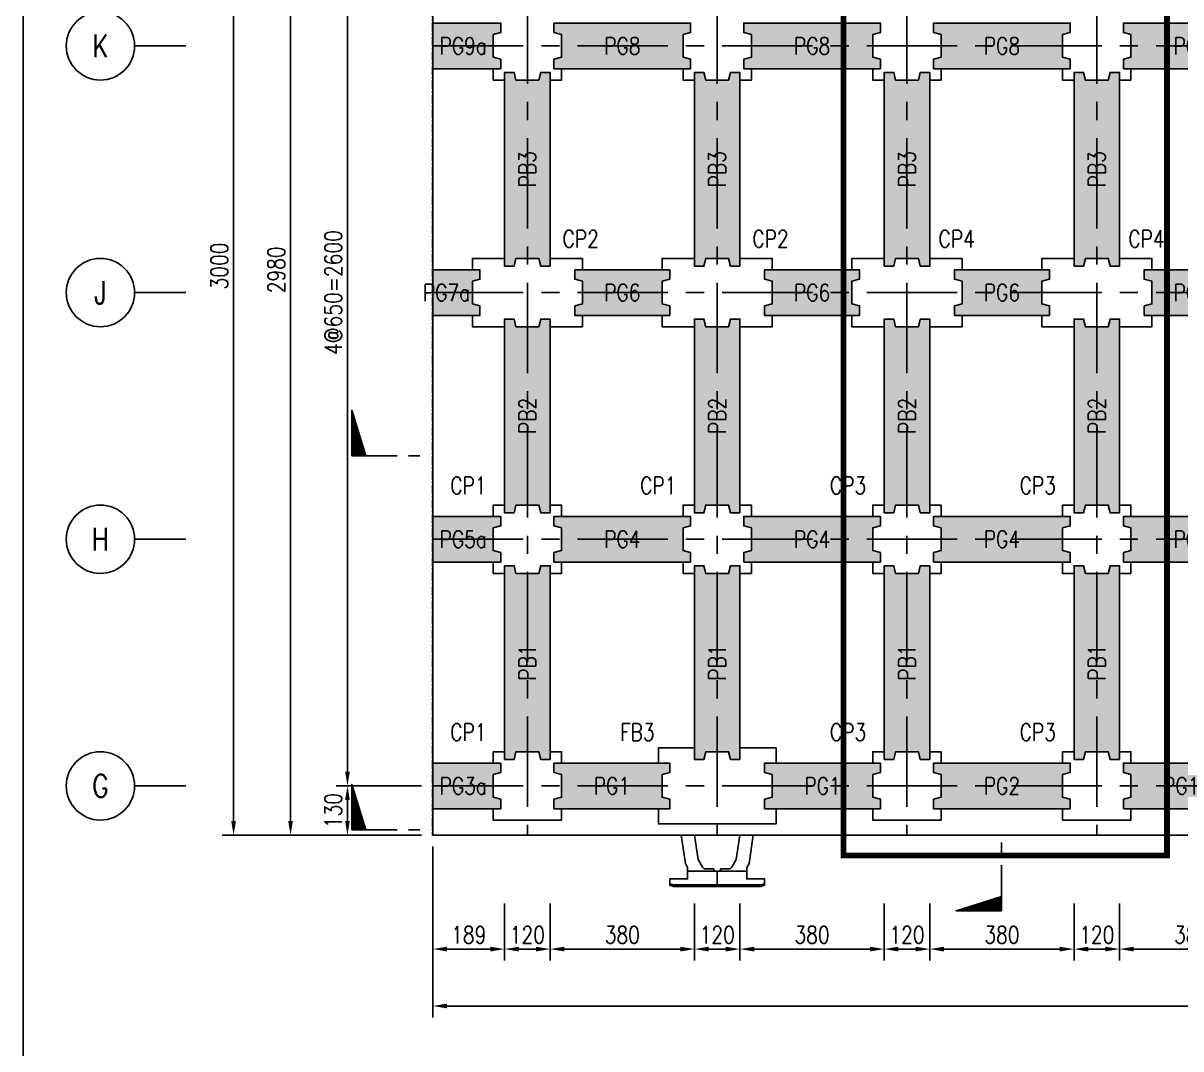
# Model space of a CAD drawing. Extents: x -3697 to 31808, y -9561 to -1274.
# Drawn here: x -3697 to -648, y -6368 to -3665 of the extents above; entities that cross this region are included whole.
import ezdxf
from ezdxf.enums import TextEntityAlignment as Align

# ---------------------------------------------------------------- set-up
doc = ezdxf.new("R2010")
doc.units = 0
doc.header["$LTSCALE"] = 0.05
doc.linetypes.add('CENTER', pattern=[50.8, 31.75, -6.35, 6.35, -6.35])
doc.linetypes.add('DASHED', pattern=[19.05, 12.7, -6.35])
doc.layers.get('0').update_dxf_attribs({"linetype": 'CONTINUOUS'})
doc.layers.get('Defpoints').update_dxf_attribs({"linetype": 'CONTINUOUS'})
for name, color, linetype in [('DIM_03', 1, 'CONTINUOUS'), ('HB_0', 7, 'CONTINUOUS'), ('HB_DIM', 1, 'CONTINUOUS'), ('HB_SYMBOLS', 7, 'CONTINUOUS'), ('場鑄梁', 4, 'CONTINUOUS'), ('場鑄梁_虛線', 4, 'CONTINUOUS'), ('底圖', 7, 'CONTINUOUS'), ('防舷材', 7, 'CONTINUOUS'), ('預鑄梁', 7, 'CONTINUOUS'), ('預鑄梁_HATCH', 253, 'CONTINUOUS'), ('預鑄梁_TXT', 2, 'CONTINUOUS'), ('預鑄梁_外緣', 7, 'CONTINUOUS'), ('預鑄樁帽', 6, 'CONTINUOUS'), ('預鑄樁帽_TXT', 2, 'CONTINUOUS')]:
    doc.layers.add(name, color=color, linetype=linetype)
doc.layers.get('預鑄樁帽').off()
doc.styles.get("Standard").update_dxf_attribs({"font": 'ROMANS.shx', "width": 0.8, "bigfont": 'lchinap.shx'})
doc.styles.add('結構平面-V3$0$STANDARD', font='ROMANS', dxfattribs={"width": 0.8, "bigfont": 'LCHINA.shx'})
doc.dimstyles.new('150cm', dxfattribs={"dimscale": 15, "dimtxt": 3, "dimasz": 2.5, "dimexe": 2, "dimexo": 2, "dimgap": 1, "dimtad": 1, "dimdsep": 46, "dimtxsty": 'Standard', "dimcen": 0, "dimclrt": 2, "dimadec": 0, "dimazin": 0, "dimtfac": 1, "dimtix": 1, "dimtmove": 2, "dimatfit": 3, "dimfxl": 0, "dimtolj": 1, "dimtzin": 0, "dimarcsym": 0})

# ---------------------------------------------------------------- blocks, each defined once
blk = doc.blocks.new('*D21')
at = {"layer": 'Defpoints', "color": 0}
for p in [(-2843.1, -5675.3), (-2618.1, -5675.3), (-2618.1, -5805.3)]:
    blk.add_point(p, dxfattribs=at)
at = {"layer": 'HB_DIM', "color": 0, "lineweight": -2}
for p, q in [((-2648.1, -5675.3), (-2873.1, -5675.3)), ((-2843.1, -5767.8), (-2843.1, -5712.8)), ((-2648.1, -5805.3), (-2873.1, -5805.3))]:
    blk.add_line(p, q, dxfattribs=at)
at = {"layer": 'HB_DIM', "color": 0}
for points in [[(-2849.3, -5712.8), (-2836.8, -5712.8), (-2843.1, -5675.3)], [(-2849.3, -5767.8), (-2836.8, -5767.8), (-2843.1, -5805.3)]]:
    blk.add_solid(points, dxfattribs=at)
at = {"layer": 'HB_DIM', "color": 2, "insert": (-2880.6, -5740.3), "char_height": 45, "attachment_point": 5, "rotation": 90}
blk.add_mtext('\\A1;130', dxfattribs=at)
blk = doc.blocks.new('*D22')
at = {"layer": 'Defpoints', "color": 0}
for p in [(-2843.1, -3075.3), (-2618.1, -3075.3), (-2618.1, -5675.3)]:
    blk.add_point(p, dxfattribs=at)
at = {"layer": 'HB_DIM', "color": 0, "lineweight": -2}
for p, q in [((-2648.1, -3075.3), (-2873.1, -3075.3)), ((-2843.1, -5637.8), (-2843.1, -3112.8)), ((-2648.1, -5675.3), (-2873.1, -5675.3))]:
    blk.add_line(p, q, dxfattribs=at)
at = {"layer": 'HB_DIM', "color": 0}
for points in [[(-2849.3, -3112.8), (-2836.8, -3112.8), (-2843.1, -3075.3)], [(-2849.3, -5637.8), (-2836.8, -5637.8), (-2843.1, -5675.3)]]:
    blk.add_solid(points, dxfattribs=at)
at = {"layer": 'HB_DIM', "color": 2, "insert": (-2880.6, -4375.3), "char_height": 45, "attachment_point": 5, "rotation": 90}
blk.add_mtext('\\A1;4@650=2600', dxfattribs=at)
blk = doc.blocks.new('*D29')
at = {"layer": 'Defpoints', "color": 0}
for p in [(-2993.1, -2825.3), (-2619.1, -2825.3), (-2618.1, -5805.3)]:
    blk.add_point(p, dxfattribs=at)
at = {"layer": 'HB_DIM', "color": 0, "lineweight": -2}
for p, q in [((-2649.1, -2825.3), (-3023.1, -2825.3)), ((-2993.1, -5767.8), (-2993.1, -2862.8)), ((-2648.1, -5805.3), (-3023.1, -5805.3))]:
    blk.add_line(p, q, dxfattribs=at)
at = {"layer": 'HB_DIM', "color": 0}
for points in [[(-2999.3, -2862.8), (-2986.8, -2862.8), (-2993.1, -2825.3)], [(-2999.3, -5767.8), (-2986.8, -5767.8), (-2993.1, -5805.3)]]:
    blk.add_solid(points, dxfattribs=at)
at = {"layer": 'HB_DIM', "color": 2, "insert": (-3030.6, -4315.3), "char_height": 45, "attachment_point": 5, "rotation": 90}
blk.add_mtext('\\A1;2980', dxfattribs=at)
blk = doc.blocks.new('*D31')
at = {"layer": 'Defpoints', "color": 0}
for p in [(-2618.1, -2805.3), (-3143.1, -5805.3), (-2618.1, -5805.3)]:
    blk.add_point(p, dxfattribs=at)
at = {"layer": 'HB_DIM', "color": 0, "lineweight": -2}
for p, q in [((-2648.1, -2805.3), (-3173.1, -2805.3)), ((-3143.1, -2842.8), (-3143.1, -5767.8)), ((-2648.1, -5805.3), (-3173.1, -5805.3))]:
    blk.add_line(p, q, dxfattribs=at)
at = {"layer": 'HB_DIM', "color": 0}
for points in [[(-3149.3, -2842.8), (-3136.8, -2842.8), (-3143.1, -2805.3)], [(-3149.3, -5767.8), (-3136.8, -5767.8), (-3143.1, -5805.3)]]:
    blk.add_solid(points, dxfattribs=at)
at = {"layer": 'HB_DIM', "color": 2, "insert": (-3180.6, -4305.3), "char_height": 45, "attachment_point": 5, "rotation": 90}
blk.add_mtext('\\A1;3000', dxfattribs=at)
blk = doc.blocks.new('*D96')
at = {"layer": 'Defpoints', "color": 0}
for p in [(-2618.1, -5805.3), (-2429.1, -5955.3), (-2429.1, -6105.3)]:
    blk.add_point(p, dxfattribs=at)
at = {"layer": 'HB_DIM', "color": 0, "lineweight": -2}
for p, q in [((-2618.1, -5835.3), (-2618.1, -6135.3)), ((-2429.1, -5985.3), (-2429.1, -6135.3)), ((-2580.6, -6105.3), (-2466.6, -6105.3))]:
    blk.add_line(p, q, dxfattribs=at)
at = {"layer": 'HB_DIM', "color": 0}
for points in [[(-2580.6, -6099.1), (-2580.6, -6111.6), (-2618.1, -6105.3)], [(-2466.6, -6099.1), (-2466.6, -6111.6), (-2429.1, -6105.3)]]:
    blk.add_solid(points, dxfattribs=at)
at = {"layer": 'HB_DIM', "color": 2, "insert": (-2523.6, -6067.8), "char_height": 45, "attachment_point": 5}
blk.add_mtext('\\A1;189', dxfattribs=at)
blk = doc.blocks.new('*D97')
at = {"layer": 'Defpoints', "color": 0}
for p in [(-2429.1, -5955.3), (-2309.1, -5955.3), (-2309.1, -6105.3)]:
    blk.add_point(p, dxfattribs=at)
at = {"layer": 'HB_DIM', "color": 0, "lineweight": -2}
for p, q in [((-2429.1, -5985.3), (-2429.1, -6135.3)), ((-2309.1, -5985.3), (-2309.1, -6135.3)), ((-2391.6, -6105.3), (-2346.6, -6105.3))]:
    blk.add_line(p, q, dxfattribs=at)
at = {"layer": 'HB_DIM', "color": 0}
for points in [[(-2391.6, -6099.1), (-2391.6, -6111.6), (-2429.1, -6105.3)], [(-2346.6, -6099.1), (-2346.6, -6111.6), (-2309.1, -6105.3)]]:
    blk.add_solid(points, dxfattribs=at)
at = {"layer": 'HB_DIM', "color": 2, "insert": (-2369.1, -6067.8), "char_height": 45, "attachment_point": 5}
blk.add_mtext('\\A1;120', dxfattribs=at)
blk = doc.blocks.new('*D98')
at = {"layer": 'Defpoints', "color": 0}
for p in [(-2309.1, -5955.3), (-1929.1, -5955.3), (-1929.1, -6105.3)]:
    blk.add_point(p, dxfattribs=at)
at = {"layer": 'HB_DIM', "color": 0, "lineweight": -2}
for p, q in [((-2309.1, -5985.3), (-2309.1, -6135.3)), ((-1929.1, -5985.3), (-1929.1, -6135.3)), ((-2271.6, -6105.3), (-1966.6, -6105.3))]:
    blk.add_line(p, q, dxfattribs=at)
at = {"layer": 'HB_DIM', "color": 0}
for points in [[(-2271.6, -6099.1), (-2271.6, -6111.6), (-2309.1, -6105.3)], [(-1966.6, -6099.1), (-1966.6, -6111.6), (-1929.1, -6105.3)]]:
    blk.add_solid(points, dxfattribs=at)
at = {"layer": 'HB_DIM', "color": 2, "insert": (-2119.1, -6067.8), "char_height": 45, "attachment_point": 5}
blk.add_mtext('\\A1;380', dxfattribs=at)
blk = doc.blocks.new('*D99')
at = {"layer": 'Defpoints', "color": 0}
for p in [(-1929.1, -5955.3), (-1809.1, -5955.3), (-1809.1, -6105.3)]:
    blk.add_point(p, dxfattribs=at)
at = {"layer": 'HB_DIM', "color": 0, "lineweight": -2}
for p, q in [((-1929.1, -5985.3), (-1929.1, -6135.3)), ((-1809.1, -5985.3), (-1809.1, -6135.3)), ((-1891.6, -6105.3), (-1846.6, -6105.3))]:
    blk.add_line(p, q, dxfattribs=at)
at = {"layer": 'HB_DIM', "color": 0}
for points in [[(-1891.6, -6099.1), (-1891.6, -6111.6), (-1929.1, -6105.3)], [(-1846.6, -6099.1), (-1846.6, -6111.6), (-1809.1, -6105.3)]]:
    blk.add_solid(points, dxfattribs=at)
at = {"layer": 'HB_DIM', "color": 2, "insert": (-1869.1, -6067.8), "char_height": 45, "attachment_point": 5}
blk.add_mtext('\\A1;120', dxfattribs=at)
blk = doc.blocks.new('*D100')
at = {"layer": 'Defpoints', "color": 0}
for p in [(-1809.1, -5955.3), (-1429.1, -5955.3), (-1429.1, -6105.3)]:
    blk.add_point(p, dxfattribs=at)
at = {"layer": 'HB_DIM', "color": 0, "lineweight": -2}
for p, q in [((-1809.1, -5985.3), (-1809.1, -6135.3)), ((-1429.1, -5985.3), (-1429.1, -6135.3)), ((-1771.6, -6105.3), (-1466.6, -6105.3))]:
    blk.add_line(p, q, dxfattribs=at)
at = {"layer": 'HB_DIM', "color": 0}
for points in [[(-1771.6, -6099.1), (-1771.6, -6111.6), (-1809.1, -6105.3)], [(-1466.6, -6099.1), (-1466.6, -6111.6), (-1429.1, -6105.3)]]:
    blk.add_solid(points, dxfattribs=at)
at = {"layer": 'HB_DIM', "color": 2, "insert": (-1619.1, -6067.8), "char_height": 45, "attachment_point": 5}
blk.add_mtext('\\A1;380', dxfattribs=at)
blk = doc.blocks.new('*D101')
at = {"layer": 'Defpoints', "color": 0}
for p in [(-1429.1, -5955.3), (-1309.1, -5955.3), (-1309.1, -6105.3)]:
    blk.add_point(p, dxfattribs=at)
at = {"layer": 'HB_DIM', "color": 0, "lineweight": -2}
for p, q in [((-1429.1, -5985.3), (-1429.1, -6135.3)), ((-1309.1, -5985.3), (-1309.1, -6135.3)), ((-1391.6, -6105.3), (-1346.6, -6105.3))]:
    blk.add_line(p, q, dxfattribs=at)
at = {"layer": 'HB_DIM', "color": 0}
for points in [[(-1391.6, -6099.1), (-1391.6, -6111.6), (-1429.1, -6105.3)], [(-1346.6, -6099.1), (-1346.6, -6111.6), (-1309.1, -6105.3)]]:
    blk.add_solid(points, dxfattribs=at)
at = {"layer": 'HB_DIM', "color": 2, "insert": (-1369.1, -6067.8), "char_height": 45, "attachment_point": 5}
blk.add_mtext('\\A1;120', dxfattribs=at)
blk = doc.blocks.new('*D102')
at = {"layer": 'Defpoints', "color": 0}
for p in [(-1309.1, -5955.3), (-929.1, -5955.3), (-929.1, -6105.3)]:
    blk.add_point(p, dxfattribs=at)
at = {"layer": 'HB_DIM', "color": 0, "lineweight": -2}
for p, q in [((-1309.1, -5985.3), (-1309.1, -6135.3)), ((-929.1, -5985.3), (-929.1, -6135.3)), ((-1271.6, -6105.3), (-966.6, -6105.3))]:
    blk.add_line(p, q, dxfattribs=at)
at = {"layer": 'HB_DIM', "color": 0}
for points in [[(-1271.6, -6099.1), (-1271.6, -6111.6), (-1309.1, -6105.3)], [(-966.6, -6099.1), (-966.6, -6111.6), (-929.1, -6105.3)]]:
    blk.add_solid(points, dxfattribs=at)
at = {"layer": 'HB_DIM', "color": 2, "insert": (-1119.1, -6067.8), "char_height": 45, "attachment_point": 5}
blk.add_mtext('\\A1;380', dxfattribs=at)
blk = doc.blocks.new('*D103')
at = {"layer": 'Defpoints', "color": 0}
for p in [(-929.1, -5955.3), (-809.1, -5955.3), (-809.1, -6105.3)]:
    blk.add_point(p, dxfattribs=at)
at = {"layer": 'HB_DIM', "color": 0, "lineweight": -2}
for p, q in [((-929.1, -5985.3), (-929.1, -6135.3)), ((-809.1, -5985.3), (-809.1, -6135.3)), ((-891.6, -6105.3), (-846.6, -6105.3))]:
    blk.add_line(p, q, dxfattribs=at)
at = {"layer": 'HB_DIM', "color": 0}
for points in [[(-891.6, -6099.1), (-891.6, -6111.6), (-929.1, -6105.3)], [(-846.6, -6099.1), (-846.6, -6111.6), (-809.1, -6105.3)]]:
    blk.add_solid(points, dxfattribs=at)
at = {"layer": 'HB_DIM', "color": 2, "insert": (-869.1, -6067.8), "char_height": 45, "attachment_point": 5}
blk.add_mtext('\\A1;120', dxfattribs=at)
blk = doc.blocks.new('*D104')
at = {"layer": 'Defpoints', "color": 0}
for p in [(-809.1, -5955.3), (-429.1, -5955.3), (-429.1, -6105.3)]:
    blk.add_point(p, dxfattribs=at)
at = {"layer": 'HB_DIM', "color": 0, "lineweight": -2}
for p, q in [((-809.1, -5985.3), (-809.1, -6135.3)), ((-429.1, -5985.3), (-429.1, -6135.3)), ((-771.6, -6105.3), (-466.6, -6105.3))]:
    blk.add_line(p, q, dxfattribs=at)
at = {"layer": 'HB_DIM', "color": 0}
for points in [[(-771.6, -6099.1), (-771.6, -6111.6), (-809.1, -6105.3)], [(-466.6, -6099.1), (-466.6, -6111.6), (-429.1, -6105.3)]]:
    blk.add_solid(points, dxfattribs=at)
at = {"layer": 'HB_DIM', "color": 2, "insert": (-619.1, -6067.8), "char_height": 45, "attachment_point": 5}
blk.add_mtext('\\A1;380', dxfattribs=at)
blk = doc.blocks.new('*D115')
at = {"layer": 'Defpoints', "color": 0}
for p in [(-2618.1, -5805.3), (1879.9, -5805.3), (1879.9, -6255.3)]:
    blk.add_point(p, dxfattribs=at)
at = {"layer": 'HB_DIM', "color": 0, "lineweight": -2}
for p, q in [((-2618.1, -5835.3), (-2618.1, -6285.3)), ((1879.9, -5835.3), (1879.9, -6285.3)), ((-2580.6, -6255.3), (1842.4, -6255.3))]:
    blk.add_line(p, q, dxfattribs=at)
at = {"layer": 'HB_DIM', "color": 0}
for points in [[(-2580.6, -6249.1), (-2580.6, -6261.6), (-2618.1, -6255.3)], [(1842.4, -6249.1), (1842.4, -6261.6), (1879.9, -6255.3)]]:
    blk.add_solid(points, dxfattribs=at)
at = {"layer": 'HB_DIM', "color": 2, "insert": (-369.1, -6217.8), "char_height": 45, "attachment_point": 5}
blk.add_mtext('\\A1;4498', dxfattribs=at)
blk = doc.blocks.new('HP1250-flat-1')
at = {"color": 7, "linetype": 'Continuous'}
for points in [[(-0.947, 1.35), (-0.838, 0.601), (-0.78, 0.5), (-0.78, 0.4)], [(0.947, 1.35), (0.838, 0.601), (0.78, 0.5), (0.78, 0.4)]]:
    blk.add_lwpolyline(points, dxfattribs=at)
for points in [[(-0.09, 0.4), (-0.09, 0.457, 0.414214), (-0.095, 0.462), (-0.298, 0.462, -0.272631), (-0.385, 0.512), (-0.5, 0.715), (-0.594, 1.35)], [(0.09, 0.4), (0.09, 0.457, -0.414214), (0.095, 0.462), (0.298, 0.462, 0.272631), (0.385, 0.512), (0.5, 0.715), (0.594, 1.35)]]:
    blk.add_lwpolyline(points, format="xyb", dxfattribs=at)
for points in [[(0, 0.4), (0, 0.04), (-1.144, 0.04), (-1.25, 0.072), (-1.25, 0.2), (-0.78, 0.2), (-0.78, 0.4)], [(0, 0.4), (0, 0.04), (1.144, 0.04), (1.25, 0.072), (1.25, 0.2), (0.78, 0.2), (0.78, 0.4)], [(-1.15, 0), (-0.75, 0), (-0.75, 0.04), (-1.144, 0.04), (-1.25, 0.072), (-1.25, 0.03)], [(-0.75, 0.04), (-0.75, 0), (-0.25, 0), (-0.25, 0.04)], [(0, 0.04), (0, 0), (-0.25, 0), (-0.25, 0.04)], [(0, 0.04), (0, 0), (0.25, 0), (0.25, 0.04)], [(0.75, 0.04), (0.75, 0), (0.25, 0), (0.25, 0.04)], [(1.15, 0), (0.75, 0), (0.75, 0.04), (1.144, 0.04), (1.25, 0.072), (1.25, 0.03)]]:
    blk.add_lwpolyline(points, close=True, dxfattribs=at)
blk = doc.blocks.new('gr_t')
at = {"layer": 'HB_SYMBOLS', "color": 4, "linetype": 'Continuous'}
blk.add_line((0, -6), (0, -15), dxfattribs=at)
blk.add_circle((0, 0), 6, dxfattribs=at)
at = {"layer": 'HB_SYMBOLS', "color": 4, "linetype": 'Continuous', "width": 0.8}
blk.add_attdef('A', text='', height=4.5, dxfattribs=at).set_placement((0, 0), align=Align.MIDDLE)
blk = doc.blocks.new('PG1')
at = {"layer": '預鑄梁_HATCH'}
blk.add_hatch(color=256, dxfattribs=at).paths.add_polyline_path([(0, 25), (0, 0), (305, 0), (305, 25), (285, 30), (285, 90), (305, 95), (305, 120), (0, 120), (0, 95), (20, 90), (20, 30)])
at = {"layer": '預鑄梁', "linetype": 'DASHED', "ltscale": 50}
blk.add_lwpolyline([(0, 0), (0, 25), (20, 30), (20, 90), (0, 95), (0, 120), (305, 120), (305, 95), (285, 90), (285, 30), (305, 25), (305, 0), (0, 0)], dxfattribs=at)
at = {"layer": '預鑄梁_外緣'}
blk.add_lwpolyline([(0, 0), (0, 25), (20, 30), (20, 90), (0, 95), (0, 120), (305, 120), (305, 95), (285, 90), (285, 30), (305, 25), (305, 0), (0, 0)], dxfattribs=at)
at = {"layer": '預鑄梁_TXT', "linetype": 'Continuous', "style": '結構平面-V3$0$STANDARD', "width": 0.8}
blk.add_text('PG1', height=45, rotation=0, dxfattribs=at).set_placement((152.5, 60), align=Align.MIDDLE)
blk = doc.blocks.new('PG2')
at = {"layer": '預鑄梁_HATCH'}
blk.add_hatch(color=256, dxfattribs=at).paths.add_polyline_path([(0, 25), (0, 0), (360, 0), (360, 25), (340, 30), (340, 90), (360, 95), (360, 120), (0, 120), (0, 95), (20, 90), (20, 30)])
at = {"layer": '預鑄梁', "linetype": 'DASHED', "ltscale": 50}
blk.add_lwpolyline([(0, 0), (0, 25), (20, 30), (20, 90), (0, 95), (0, 120), (360, 120), (360, 95), (340, 90), (340, 30), (360, 25), (360, 0), (0, 0)], dxfattribs=at)
at = {"layer": '預鑄梁_外緣'}
blk.add_lwpolyline([(0, 0), (0, 25), (20, 30), (20, 90), (0, 95), (0, 120), (360, 120), (360, 95), (340, 90), (340, 30), (360, 25), (360, 0), (0, 0)], dxfattribs=at)
at = {"layer": '預鑄梁_TXT', "linetype": 'Continuous', "style": '結構平面-V3$0$STANDARD', "width": 0.8}
blk.add_text('PG2', height=45, rotation=0, dxfattribs=at).set_placement((180, 60), align=Align.MIDDLE)
blk = doc.blocks.new('PG3a')
at = {"layer": '預鑄梁_HATCH'}
blk.add_hatch(color=256, dxfattribs=at).paths.add_polyline_path([(0, 120), (0, 0), (179, 0), (179, 25), (159, 30), (159, 90), (179, 95), (179, 120)])
at = {"layer": '預鑄梁', "linetype": 'DASHED', "ltscale": 50}
blk.add_lwpolyline([(0, 0), (0, 120), (179, 120), (179, 95), (159, 90), (159, 30), (179, 25), (179, 0)], close=True, dxfattribs=at)
at = {"layer": '預鑄梁_外緣'}
blk.add_lwpolyline([(0, 0), (0, 120), (179, 120), (179, 95), (159, 90), (159, 30), (179, 25), (179, 0)], close=True, dxfattribs=at)
at = {"layer": '預鑄梁_TXT', "linetype": 'Continuous', "style": '結構平面-V3$0$STANDARD', "width": 0.8}
blk.add_text('PG3a', height=45, rotation=0, dxfattribs=at).set_placement((80.1, 60), align=Align.MIDDLE)
blk = doc.blocks.new('PG4')
at = {"layer": '預鑄梁_HATCH'}
blk.add_hatch(color=256, dxfattribs=at).paths.add_polyline_path([(0, 25), (0, 0), (360, 0), (360, 25), (340, 30), (340, 90), (360, 95), (360, 120), (0, 120), (0, 95), (20, 90), (20, 30)])
at = {"layer": '預鑄梁', "linetype": 'DASHED', "ltscale": 50}
blk.add_lwpolyline([(0, 0), (0, 25), (20, 30), (20, 90), (0, 95), (0, 120), (360, 120), (360, 95), (340, 90), (340, 30), (360, 25), (360, 0), (0, 0)], dxfattribs=at)
at = {"layer": '預鑄梁_外緣'}
blk.add_lwpolyline([(0, 0), (0, 25), (20, 30), (20, 90), (0, 95), (0, 120), (360, 120), (360, 95), (340, 90), (340, 30), (360, 25), (360, 0), (0, 0)], dxfattribs=at)
at = {"layer": '預鑄梁_TXT', "linetype": 'Continuous', "style": '結構平面-V3$0$STANDARD', "width": 0.8}
blk.add_text('PG4', height=45, rotation=0, dxfattribs=at).set_placement((180, 60), align=Align.MIDDLE)
blk = doc.blocks.new('PG5a')
at = {"layer": '預鑄梁_HATCH'}
blk.add_hatch(color=256, dxfattribs=at).paths.add_polyline_path([(0, 120), (0, 0), (179, 0), (179, 25), (159, 30), (159, 90), (179, 95), (179, 120)])
at = {"layer": '預鑄梁', "linetype": 'DASHED', "ltscale": 50}
blk.add_lwpolyline([(0, 0), (0, 120), (179, 120), (179, 95), (159, 90), (159, 30), (179, 25), (179, 0)], close=True, dxfattribs=at)
at = {"layer": '預鑄梁_外緣'}
blk.add_lwpolyline([(0, 0), (0, 120), (179, 120), (179, 95), (159, 90), (159, 30), (179, 25), (179, 0)], close=True, dxfattribs=at)
at = {"layer": '預鑄梁_TXT', "linetype": 'Continuous', "style": '結構平面-V3$0$STANDARD', "width": 0.8}
blk.add_text('PG5a', height=45, rotation=0, dxfattribs=at).set_placement((80.1, 60), align=Align.MIDDLE)
blk = doc.blocks.new('PG6')
at = {"layer": '預鑄梁_HATCH'}
blk.add_hatch(color=256, dxfattribs=at).paths.add_polyline_path([(250, 0), (250, 25), (230, 30), (230, 90), (250, 95), (250, 120), (0, 120), (0, 95), (20, 90), (20, 30), (0, 25), (0, 0)])
at = {"layer": '預鑄梁', "linetype": 'DASHED', "ltscale": 50}
blk.add_lwpolyline([(0, 0), (0, 25), (20, 30), (20, 90), (0, 95), (0, 120), (250, 120), (250, 95), (230, 90), (230, 30), (250, 25), (250, 0), (0, 0)], dxfattribs=at)
at = {"layer": '預鑄梁_外緣'}
blk.add_lwpolyline([(0, 0), (0, 25), (20, 30), (20, 90), (0, 95), (0, 120), (250, 120), (250, 95), (230, 90), (230, 30), (250, 25), (250, 0), (0, 0)], dxfattribs=at)
at = {"layer": '預鑄梁_TXT', "linetype": 'Continuous', "style": '結構平面-V3$0$STANDARD', "width": 0.8}
blk.add_text('PG6', height=45, rotation=0, dxfattribs=at).set_placement((125, 60), align=Align.MIDDLE)
blk = doc.blocks.new('PG7a')
at = {"layer": '預鑄梁_HATCH'}
blk.add_hatch(color=256, dxfattribs=at).paths.add_polyline_path([(0, 120), (0, 0), (124, 0), (124, 25), (104, 30), (104, 90), (124, 95), (124, 120)])
at = {"layer": '預鑄梁', "linetype": 'DASHED', "ltscale": 50}
blk.add_lwpolyline([(0, 0), (0, 120), (124, 120), (124, 95), (104, 90), (104, 30), (124, 25), (124, 0)], close=True, dxfattribs=at)
at = {"layer": '預鑄梁_外緣'}
blk.add_lwpolyline([(0, 0), (0, 120), (124, 120), (124, 95), (104, 90), (104, 30), (124, 25), (124, 0)], close=True, dxfattribs=at)
at = {"layer": '預鑄梁_TXT', "linetype": 'Continuous', "style": '結構平面-V3$0$STANDARD', "width": 0.8}
blk.add_text('PG7a', height=45, rotation=0, dxfattribs=at).set_placement((36.1, 60), align=Align.MIDDLE)
blk = doc.blocks.new('PG8')
at = {"layer": '預鑄梁_HATCH'}
blk.add_hatch(color=256, dxfattribs=at).paths.add_polyline_path([(0, 25), (0, 0), (360, 0), (360, 25), (340, 30), (340, 90), (360, 95), (360, 120), (0, 120), (0, 95), (20, 90), (20, 30)])
at = {"layer": '預鑄梁', "linetype": 'DASHED', "ltscale": 50}
blk.add_lwpolyline([(0, 0), (0, 25), (20, 30), (20, 90), (0, 95), (0, 120), (360, 120), (360, 95), (340, 90), (340, 30), (360, 25), (360, 0), (0, 0)], dxfattribs=at)
at = {"layer": '預鑄梁_外緣'}
blk.add_lwpolyline([(0, 0), (0, 25), (20, 30), (20, 90), (0, 95), (0, 120), (360, 120), (360, 95), (340, 90), (340, 30), (360, 25), (360, 0), (0, 0)], dxfattribs=at)
at = {"layer": '預鑄梁_TXT', "linetype": 'Continuous', "style": '結構平面-V3$0$STANDARD', "width": 0.8}
blk.add_text('PG8', height=45, rotation=0, dxfattribs=at).set_placement((180, 60), align=Align.MIDDLE)
blk = doc.blocks.new('PG9a')
at = {"layer": '預鑄梁_HATCH'}
blk.add_hatch(color=256, dxfattribs=at).paths.add_polyline_path([(0, 120), (0, 0), (179, 0), (179, 25), (159, 30), (159, 90), (179, 95), (179, 120)])
at = {"layer": '預鑄梁', "linetype": 'DASHED', "ltscale": 50}
blk.add_lwpolyline([(0, 0), (0, 120), (179, 120), (179, 95), (159, 90), (159, 30), (179, 25), (179, 0)], close=True, dxfattribs=at)
at = {"layer": '預鑄梁_外緣'}
blk.add_lwpolyline([(0, 0), (0, 120), (179, 120), (179, 95), (159, 90), (159, 30), (179, 25), (179, 0)], close=True, dxfattribs=at)
at = {"layer": '預鑄梁_TXT', "linetype": 'Continuous', "style": '結構平面-V3$0$STANDARD', "width": 0.8}
blk.add_text('PG9a', height=45, rotation=0, dxfattribs=at).set_placement((80.1, 60), align=Align.MIDDLE)
blk = doc.blocks.new('PB1')
at = {"layer": '預鑄梁_HATCH'}
blk.add_hatch(color=256, dxfattribs=at).paths.add_polyline_path([(-25, 0), (0, 0), (0, 510), (-25, 510), (-30, 490), (-90, 490), (-95, 510), (-120, 510), (-120, 0), (-95, 0), (-90, 20), (-30, 20)])
at = {"layer": '預鑄梁', "linetype": 'DASHED', "ltscale": 50}
blk.add_lwpolyline([(0, 0), (-25, 0), (-30, 20), (-90, 20), (-95, 0), (-120, 0), (-120, 510), (-95, 510), (-90, 490), (-30, 490), (-25, 510), (0, 510), (0, 0)], dxfattribs=at)
at = {"layer": '預鑄梁_外緣'}
blk.add_lwpolyline([(0, 0), (-25, 0), (-30, 20), (-90, 20), (-95, 0), (-120, 0), (-120, 510), (-95, 510), (-90, 490), (-30, 490), (-25, 510), (0, 510), (0, 0)], dxfattribs=at)
at = {"layer": '預鑄梁_TXT', "linetype": 'Continuous', "style": '結構平面-V3$0$STANDARD', "width": 0.8}
blk.add_text('PB1', height=45, rotation=90, dxfattribs=at).set_placement((-60, 255), align=Align.MIDDLE)
blk = doc.blocks.new('PB2')
at = {"layer": '預鑄梁_HATCH'}
blk.add_hatch(color=256, dxfattribs=at).paths.add_polyline_path([(-25, 0), (0, 0), (0, 510), (-25, 510), (-30, 490), (-90, 490), (-95, 510), (-120, 510), (-120, 0), (-95, 0), (-90, 20), (-30, 20)])
at = {"layer": '預鑄梁', "linetype": 'DASHED', "ltscale": 50}
blk.add_lwpolyline([(0, 0), (-25, 0), (-30, 20), (-90, 20), (-95, 0), (-120, 0), (-120, 510), (-95, 510), (-90, 490), (-30, 490), (-25, 510), (0, 510), (0, 0)], dxfattribs=at)
at = {"layer": '預鑄梁_外緣'}
blk.add_lwpolyline([(0, 0), (-25, 0), (-30, 20), (-90, 20), (-95, 0), (-120, 0), (-120, 510), (-95, 510), (-90, 490), (-30, 490), (-25, 510), (0, 510), (0, 0)], dxfattribs=at)
at = {"layer": '預鑄梁_TXT', "linetype": 'Continuous', "style": '結構平面-V3$0$STANDARD', "width": 0.8}
blk.add_text('PB2', height=45, rotation=90, dxfattribs=at).set_placement((-60, 255), align=Align.MIDDLE)
blk = doc.blocks.new('PB3')
at = {"layer": '預鑄梁_HATCH'}
blk.add_hatch(color=256, dxfattribs=at).paths.add_polyline_path([(-25, 0), (0, 0), (0, 510), (-25, 510), (-30, 490), (-90, 490), (-95, 510), (-120, 510), (-120, 0), (-95, 0), (-90, 20), (-30, 20)])
at = {"layer": '預鑄梁', "linetype": 'DASHED', "ltscale": 50}
blk.add_lwpolyline([(0, 0), (-25, 0), (-30, 20), (-90, 20), (-95, 0), (-120, 0), (-120, 510), (-95, 510), (-90, 490), (-30, 490), (-25, 510), (0, 510), (0, 0)], dxfattribs=at)
at = {"layer": '預鑄梁_外緣'}
blk.add_lwpolyline([(0, 0), (-25, 0), (-30, 20), (-90, 20), (-95, 0), (-120, 0), (-120, 510), (-95, 510), (-90, 490), (-30, 490), (-25, 510), (0, 510), (0, 0)], dxfattribs=at)
at = {"layer": '預鑄梁_TXT', "linetype": 'Continuous', "style": '結構平面-V3$0$STANDARD', "width": 0.8}
blk.add_text('PB3', height=45, rotation=90, dxfattribs=at).set_placement((-60, 255), align=Align.MIDDLE)
blk = doc.blocks.new('CP1')
at = {"layer": '預鑄樁帽_TXT', "linetype": 'Continuous', "width": 0.8}
blk.add_text('CP1', height=45, dxfattribs=at).set_placement((-255.3, 241.6), align=Align.MIDDLE)
blk = doc.blocks.new('CP3')
at = {"layer": '預鑄樁帽_TXT', "linetype": 'Continuous', "width": 0.8}
blk.add_text('CP3', height=45, dxfattribs=at).set_placement((-255.3, 241.6), align=Align.MIDDLE)
blk = doc.blocks.new('FB3')
at = {"layer": '預鑄樁帽_TXT', "linetype": 'Continuous', "width": 0.8}
blk.add_text('FB3', height=45, dxfattribs=at).set_placement((-365.3, 241.6), align=Align.MIDDLE)
blk = doc.blocks.new('CP2')
at = {"layer": '預鑄樁帽_TXT', "linetype": 'Continuous', "width": 0.8}
blk.add_text('CP2', height=45, dxfattribs=at).set_placement((-14.5, 241.6), align=Align.MIDDLE)
blk = doc.blocks.new('CP4')
at = {"layer": '預鑄樁帽_TXT', "linetype": 'Continuous', "width": 0.8}
blk.add_text('CP4', height=45, dxfattribs=at).set_placement((-24.1, 241.6), align=Align.MIDDLE)
blk = doc.blocks.new('*X332')
at = {"color": 0, "linetype": 'Continuous'}
for p, q in [((81.65, 269.21), (82.89, 270.45)), ((81.83, 269.21), (83.14, 270.53)), ((82, 269.21), (83.4, 270.61)), ((82.18, 269.21), (83.66, 270.69)), ((82.36, 269.21), (83.91, 270.77)), ((82.53, 269.21), (84.17, 270.85)), ((82.71, 269.21), (84.43, 270.93)), ((82.89, 269.21), (84.69, 271.01)), ((83.06, 269.21), (84.94, 271.09)), ((83.24, 269.21), (85.2, 271.17)), ((83.42, 269.21), (85.46, 271.25)), ((83.59, 269.21), (85.71, 271.33)), ((83.77, 269.21), (85.97, 271.41)), ((83.95, 269.21), (86.23, 271.49)), ((84.12, 269.21), (86.49, 271.57)), ((84.3, 269.21), (86.74, 271.65)), ((84.48, 269.21), (86.93, 271.66)), ((84.65, 269.21), (86.93, 271.48)), ((84.83, 269.21), (86.93, 271.31)), ((85.01, 269.21), (86.93, 271.13)), ((85.19, 269.21), (86.93, 270.95)), ((85.36, 269.21), (86.93, 270.78)), ((85.54, 269.21), (86.93, 270.6)), ((85.72, 269.21), (86.93, 270.42)), ((79, 269.21), (79.03, 269.24)), ((79.17, 269.21), (79.29, 269.32)), ((79.35, 269.21), (79.54, 269.4)), ((79.53, 269.21), (79.8, 269.48)), ((79.71, 269.21), (80.06, 269.56)), ((79.88, 269.21), (80.31, 269.64)), ((80.06, 269.21), (80.57, 269.72)), ((80.24, 269.21), (80.83, 269.8)), ((80.41, 269.21), (81.09, 269.88)), ((80.59, 269.21), (81.34, 269.96)), ((80.77, 269.21), (81.6, 270.04)), ((80.94, 269.21), (81.86, 270.12)), ((81.12, 269.21), (82.11, 270.2)), ((81.3, 269.21), (82.37, 270.29)), ((81.47, 269.21), (82.63, 270.37)), ((85.89, 269.21), (86.93, 270.25)), ((86.07, 269.21), (86.93, 270.07)), ((86.25, 269.21), (86.93, 269.89)), ((86.42, 269.21), (86.93, 269.72)), ((86.6, 269.21), (86.93, 269.54)), ((86.78, 269.21), (86.93, 269.36))]:
    blk.add_line(p, q, dxfattribs=at)
blk = doc.blocks.new('SEND-n')
at = {"color": 3}
for p, q in [((8, 0), (0, 0)), ((10, 0), (12, 0))]:
    blk.add_line(p, q, dxfattribs=at)
at = {"color": 2, "linetype": 'Continuous'}
blk.add_lwpolyline([(0, 0), (0, 8), (2.5, 0)], close=True, dxfattribs=at)
at = {"color": 2, "linetype": 'Continuous', "rotation": 270}
blk.add_blockref('*X332', (-269.21, 86.93), dxfattribs=at)
blk = doc.blocks.new('碼頭結構總配置圖')
at = {"layer": 'Defpoints', "color": 217}
blk.add_lwpolyline([(8137.6, -8226.3), (5145.1, -8226.3), (5145.1, -9561.3), (-3697.4, -9561.3), (-3697.4, -1273.8), (8137.6, -1273.8)], close=True, dxfattribs=at)
at = {"layer": '場鑄梁'}
for points in [[(-2429.1, -3815.3), (-2459.1, -3815.3), (-2459.1, -3785.3)], [(-2279.1, -3785.3), (-2279.1, -3815.3), (-2309.1, -3815.3)], [(-1929.1, -3815.3), (-1959.1, -3815.3), (-1959.1, -3785.3)], [(-1779.1, -3785.3), (-1779.1, -3815.3), (-1809.1, -3815.3)], [(-1429.1, -3815.3), (-1459.1, -3815.3), (-1459.1, -3785.3)], [(-1279.1, -3785.3), (-1279.1, -3815.3), (-1309.1, -3815.3)], [(-929.1, -3815.3), (-959.1, -3815.3), (-959.1, -3785.3)], [(-779.1, -3785.3), (-779.1, -3815.3), (-809.1, -3815.3)], [(-2429.1, -4285.3), (-2514.1, -4285.3), (-2514.1, -4315.3)], [(-2224.1, -4315.3), (-2224.1, -4285.3), (-2309.1, -4285.3)], [(-1929.1, -4285.3), (-2014.1, -4285.3), (-2014.1, -4315.3)], [(-1724.1, -4315.3), (-1724.1, -4285.3), (-1809.1, -4285.3)], [(-1429.1, -4285.3), (-1514.1, -4285.3), (-1514.1, -4315.3)], [(-1224.1, -4315.3), (-1224.1, -4285.3), (-1309.1, -4285.3)], [(-929.1, -4285.3), (-1014.1, -4285.3), (-1014.1, -4315.3)], [(-724.1, -4315.3), (-724.1, -4285.3), (-809.1, -4285.3)], [(-2429.1, -4465.3), (-2514.1, -4465.3), (-2514.1, -4435.3)], [(-2224.1, -4435.3), (-2224.1, -4465.3), (-2309.1, -4465.3)], [(-1929.1, -4465.3), (-2014.1, -4465.3), (-2014.1, -4435.3)], [(-1724.1, -4435.3), (-1724.1, -4465.3), (-1809.1, -4465.3)], [(-1429.1, -4465.3), (-1514.1, -4465.3), (-1514.1, -4435.3)], [(-1224.1, -4435.3), (-1224.1, -4465.3), (-1309.1, -4465.3)], [(-929.1, -4465.3), (-1014.1, -4465.3), (-1014.1, -4435.3)], [(-724.1, -4435.3), (-724.1, -4465.3), (-809.1, -4465.3)], [(-2429.1, -4935.3), (-2459.1, -4935.3), (-2459.1, -4965.3)], [(-2279.1, -4965.3), (-2279.1, -4935.3), (-2309.1, -4935.3)], [(-1929.1, -4935.3), (-1959.1, -4935.3), (-1959.1, -4965.3)], [(-1779.1, -4965.3), (-1779.1, -4935.3), (-1809.1, -4935.3)], [(-1429.1, -4935.3), (-1459.1, -4935.3), (-1459.1, -4965.3)], [(-1279.1, -4965.3), (-1279.1, -4935.3), (-1309.1, -4935.3)], [(-929.1, -4935.3), (-959.1, -4935.3), (-959.1, -4965.3)], [(-779.1, -4965.3), (-779.1, -4935.3), (-809.1, -4935.3)], [(-2429.1, -5115.3), (-2459.1, -5115.3), (-2459.1, -5085.3)], [(-2279.1, -5085.3), (-2279.1, -5115.3), (-2309.1, -5115.3)], [(-1929.1, -5115.3), (-1959.1, -5115.3), (-1959.1, -5085.3)], [(-1779.1, -5085.3), (-1779.1, -5115.3), (-1809.1, -5115.3)], [(-1429.1, -5115.3), (-1459.1, -5115.3), (-1459.1, -5085.3)], [(-1279.1, -5085.3), (-1279.1, -5115.3), (-1309.1, -5115.3)], [(-929.1, -5115.3), (-959.1, -5115.3), (-959.1, -5085.3)], [(-779.1, -5085.3), (-779.1, -5115.3), (-809.1, -5115.3)], [(-2024.1, -5615.3), (-2024.1, -5575.3), (-1929.1, -5575.3)], [(-1714.1, -5615.3), (-1714.1, -5575.3), (-1809.1, -5575.3)], [(-2429.1, -5585.3), (-2459.1, -5585.3), (-2459.1, -5615.3)], [(-2279.1, -5615.3), (-2279.1, -5585.3), (-2309.1, -5585.3)], [(-1429.1, -5585.3), (-1459.1, -5585.3), (-1459.1, -5615.3)], [(-1279.1, -5615.3), (-1279.1, -5585.3), (-1309.1, -5585.3)], [(-929.1, -5585.3), (-959.1, -5585.3), (-959.1, -5615.3)], [(-779.1, -5615.3), (-779.1, -5585.3), (-809.1, -5585.3)], [(-2459.1, -5735.3), (-2459.1, -5765.3), (-2279.1, -5765.3), (-2279.1, -5735.3)], [(-2024.1, -5735.3), (-2024.1, -5775.3), (-1714.1, -5775.3), (-1714.1, -5735.3)], [(-1459.1, -5735.3), (-1459.1, -5765.3), (-1279.1, -5765.3), (-1279.1, -5735.3)], [(-959.1, -5735.3), (-959.1, -5765.3), (-779.1, -5765.3), (-779.1, -5735.3)]]:
    blk.add_lwpolyline(points, dxfattribs=at)
at = {"layer": '場鑄梁_虛線', "linetype": 'DASHED', "ltscale": 50}
for points in [[(-2429.1, -3815.3), (-2459.1, -3815.3), (-2459.1, -3785.3)], [(-2279.1, -3785.3), (-2279.1, -3815.3), (-2309.1, -3815.3)], [(-1929.1, -3815.3), (-1959.1, -3815.3), (-1959.1, -3785.3)], [(-1779.1, -3785.3), (-1779.1, -3815.3), (-1809.1, -3815.3)], [(-1429.1, -3815.3), (-1459.1, -3815.3), (-1459.1, -3785.3)], [(-1279.1, -3785.3), (-1279.1, -3815.3), (-1309.1, -3815.3)], [(-929.1, -3815.3), (-959.1, -3815.3), (-959.1, -3785.3)], [(-779.1, -3785.3), (-779.1, -3815.3), (-809.1, -3815.3)], [(-2429.1, -4285.3), (-2514.1, -4285.3), (-2514.1, -4315.3)], [(-2224.1, -4315.3), (-2224.1, -4285.3), (-2309.1, -4285.3)], [(-1929.1, -4285.3), (-2014.1, -4285.3), (-2014.1, -4315.3)], [(-1724.1, -4315.3), (-1724.1, -4285.3), (-1809.1, -4285.3)], [(-1429.1, -4285.3), (-1514.1, -4285.3), (-1514.1, -4315.3)], [(-1224.1, -4315.3), (-1224.1, -4285.3), (-1309.1, -4285.3)], [(-929.1, -4285.3), (-1014.1, -4285.3), (-1014.1, -4315.3)], [(-724.1, -4315.3), (-724.1, -4285.3), (-809.1, -4285.3)], [(-2429.1, -4465.3), (-2514.1, -4465.3), (-2514.1, -4435.3)], [(-2224.1, -4435.3), (-2224.1, -4465.3), (-2309.1, -4465.3)], [(-1929.1, -4465.3), (-2014.1, -4465.3), (-2014.1, -4435.3)], [(-1724.1, -4435.3), (-1724.1, -4465.3), (-1809.1, -4465.3)], [(-1429.1, -4465.3), (-1514.1, -4465.3), (-1514.1, -4435.3)], [(-1224.1, -4435.3), (-1224.1, -4465.3), (-1309.1, -4465.3)], [(-929.1, -4465.3), (-1014.1, -4465.3), (-1014.1, -4435.3)], [(-724.1, -4435.3), (-724.1, -4465.3), (-809.1, -4465.3)], [(-2429.1, -4935.3), (-2459.1, -4935.3), (-2459.1, -4965.3)], [(-2279.1, -4965.3), (-2279.1, -4935.3), (-2309.1, -4935.3)], [(-1929.1, -4935.3), (-1959.1, -4935.3), (-1959.1, -4965.3)], [(-1779.1, -4965.3), (-1779.1, -4935.3), (-1809.1, -4935.3)], [(-1429.1, -4935.3), (-1459.1, -4935.3), (-1459.1, -4965.3)], [(-1279.1, -4965.3), (-1279.1, -4935.3), (-1309.1, -4935.3)], [(-929.1, -4935.3), (-959.1, -4935.3), (-959.1, -4965.3)], [(-779.1, -4965.3), (-779.1, -4935.3), (-809.1, -4935.3)], [(-2429.1, -5115.3), (-2459.1, -5115.3), (-2459.1, -5085.3)], [(-2279.1, -5085.3), (-2279.1, -5115.3), (-2309.1, -5115.3)], [(-1929.1, -5115.3), (-1959.1, -5115.3), (-1959.1, -5085.3)], [(-1779.1, -5085.3), (-1779.1, -5115.3), (-1809.1, -5115.3)], [(-1429.1, -5115.3), (-1459.1, -5115.3), (-1459.1, -5085.3)], [(-1279.1, -5085.3), (-1279.1, -5115.3), (-1309.1, -5115.3)], [(-929.1, -5115.3), (-959.1, -5115.3), (-959.1, -5085.3)], [(-779.1, -5085.3), (-779.1, -5115.3), (-809.1, -5115.3)], [(-2024.1, -5615.3), (-2024.1, -5575.3), (-1929.1, -5575.3)], [(-1714.1, -5615.3), (-1714.1, -5575.3), (-1809.1, -5575.3)], [(-2429.1, -5585.3), (-2459.1, -5585.3), (-2459.1, -5615.3)], [(-2279.1, -5615.3), (-2279.1, -5585.3), (-2309.1, -5585.3)], [(-1429.1, -5585.3), (-1459.1, -5585.3), (-1459.1, -5615.3)], [(-1279.1, -5615.3), (-1279.1, -5585.3), (-1309.1, -5585.3)], [(-929.1, -5585.3), (-959.1, -5585.3), (-959.1, -5615.3)], [(-779.1, -5615.3), (-779.1, -5585.3), (-809.1, -5585.3)], [(-2459.1, -5735.3), (-2459.1, -5765.3), (-2279.1, -5765.3), (-2279.1, -5735.3)], [(-2024.1, -5735.3), (-2024.1, -5775.3), (-1714.1, -5775.3), (-1714.1, -5735.3)], [(-1459.1, -5735.3), (-1459.1, -5765.3), (-1279.1, -5765.3), (-1279.1, -5735.3)], [(-959.1, -5735.3), (-959.1, -5765.3), (-779.1, -5765.3), (-779.1, -5735.3)]]:
    blk.add_lwpolyline(points, dxfattribs=at)
at = {"layer": '底圖', "linetype": 'CENTER', "ltscale": 15}
blk.add_line((-2619.1, -2825.3), (-2619.1, -5805.3), dxfattribs=at)
at = {"layer": '底圖', "color": 252, "linetype": 'CENTER', "ltscale": 150}
for p, q in [((-2369.1, -2825.3), (-2369.1, -5805.3)), ((-1869.1, -2825.3), (-1869.1, -5805.3)), ((-1369.1, -2825.3), (-1369.1, -5805.3)), ((-869.1, -2825.3), (-869.1, -5805.3)), ((-2618.1, -3725.3), (1880.9, -3725.3)), ((-2618.1, -4375.3), (1880.9, -4375.3)), ((-2618.1, -5025.3), (1880.9, -5025.3)), ((-2618.1, -5675.3), (1880.9, -5675.3))]:
    blk.add_line(p, q, dxfattribs=at)
at = {"layer": '底圖', "color": 4, "linetype": 'Continuous'}
blk.add_lwpolyline([(1879.9, -2825.3), (1879.9, -5805.3), (-2618.1, -5805.3), (-2618.1, -2825.3), (1879.9, -2825.3)], dxfattribs=at)
at = {"layer": 'DIM_03', "linetype": 'Continuous', "xscale": 14.99999999999999, "yscale": 14.99999999999999, "zscale": 14.99999999999999}
for p, rotation in [((-2832, -4805.3), 8.609491416906192e-07), ((-2832, -5791.4), 8.609491416906192e-07), ((-1119.9, -6004.5), 90.00000086094916)]:
    blk.add_blockref('SEND-n', p, dxfattribs=dict(at, rotation=rotation))
at = {"layer": '底圖'}
ref = blk.add_blockref('gr_t', (-3493.8, -3725.3), dxfattribs=dict(at, xscale=15, yscale=15, zscale=15, rotation=90))
ref.add_attrib('A', 'K', dxfattribs={"layer": 'HB_SYMBOLS', "color": 4, "linetype": 'Continuous', "height": 60, "width": 0.8}).set_placement((-3493.8, -3725.3), align=Align.MIDDLE)
ref = blk.add_blockref('gr_t', (-3493.8, -4375.3), dxfattribs=dict(at, xscale=15, yscale=15, zscale=15, rotation=90))
ref.add_attrib('A', 'J', dxfattribs={"layer": 'HB_SYMBOLS', "color": 4, "linetype": 'Continuous', "height": 60, "width": 0.8}).set_placement((-3493.8, -4375.3), align=Align.MIDDLE)
ref = blk.add_blockref('gr_t', (-3493.8, -5025.3), dxfattribs=dict(at, xscale=15, yscale=15, zscale=15, rotation=90))
ref.add_attrib('A', 'H', dxfattribs={"layer": 'HB_SYMBOLS', "color": 4, "linetype": 'Continuous', "height": 60, "width": 0.8}).set_placement((-3493.8, -5025.3), align=Align.MIDDLE)
ref = blk.add_blockref('gr_t', (-3493.8, -5675.3), dxfattribs=dict(at, xscale=15, yscale=15, zscale=15, rotation=90))
ref.add_attrib('A', 'G', dxfattribs={"layer": 'HB_SYMBOLS', "color": 4, "linetype": 'Continuous', "height": 60, "width": 0.8}).set_placement((-3493.8, -5675.3), align=Align.MIDDLE)
at = {"layer": '防舷材', "xscale": 100, "yscale": 100, "zscale": 100}
blk.add_blockref('HP1250-flat-1', (-1869.1, -5940.3), dxfattribs=at)
at = {"layer": '預鑄梁'}
for name, p in [('PG9a', (-2618.1, -3785.3)), ('PG8', (-2299.1, -3785.3)), ('PG8', (-1799.1, -3785.3)), ('PG8', (-1299.1, -3785.3)), ('PG8', (-799.1, -3785.3)), ('PB3', (-2309.1, -4305.3)), ('PB3', (-1809.1, -4305.3)), ('PB3', (-1309.1, -4305.3)), ('PB3', (-809.1, -4305.3)), ('PG7a', (-2618.1, -4435.3)), ('PG6', (-2244.1, -4435.3)), ('PG6', (-1744.1, -4435.3)), ('PG6', (-1244.1, -4435.3)), ('PG6', (-744.1, -4435.3)), ('PB2', (-2309.1, -4955.3)), ('PB2', (-1809.1, -4955.3)), ('PB2', (-1309.1, -4955.3)), ('PB2', (-809.1, -4955.3)), ('PG5a', (-2618.1, -5085.3)), ('PG4', (-2299.1, -5085.3)), ('PG4', (-1799.1, -5085.3)), ('PG4', (-1299.1, -5085.3)), ('PG4', (-799.1, -5085.3)), ('PB1', (-2309.1, -5605.3)), ('PB1', (-1809.1, -5605.3)), ('PB1', (-1309.1, -5605.3)), ('PB1', (-809.1, -5605.3)), ('PG3a', (-2618.1, -5735.3)), ('PG1', (-2299.1, -5735.3)), ('PG1', (-1744.1, -5735.3)), ('PG2', (-1299.1, -5735.3)), ('PG1', (-799.1, -5735.3))]:
    blk.add_blockref(name, p, dxfattribs=at)
at = {"layer": '預鑄樁帽'}
for name, p in [('CP2', (-2214.1, -4475.3)), ('CP2', (-1714.1, -4475.3)), ('CP4', (-1214.1, -4475.3)), ('CP4', (-714.1, -4475.3)), ('CP1', (-2269.1, -5125.3)), ('CP1', (-1769.1, -5125.3)), ('CP3', (-1269.1, -5125.3)), ('CP3', (-769.1, -5125.3)), ('CP1', (-2269.1, -5775.3)), ('FB3', (-1714.1, -5775.3)), ('CP3', (-1269.1, -5775.3)), ('CP3', (-769.1, -5775.3))]:
    blk.add_blockref(name, p, dxfattribs=at)

msp = doc.modelspace()

# ---------------------------------------------------------------- linework, layer by layer
at = {"layer": 'HB_0', "color": 1, "linetype": 'DASHED', "ltscale": 150, "const_width": 15}
msp.add_lwpolyline([(-819.832, -2690.294), (-684.151, -2690.294), (-684.151, -5858.301), (-1536.509, -5858.301), (-1536.509, -2690.294), (-1406.222, -2690.294)], dxfattribs=at)

# ---------------------------------------------------------------- block references
at = {"layer": 'HB_0'}
msp.add_blockref('碼頭結構總配置圖', (0, 0), dxfattribs=at)

# ---------------------------------------------------------------- dimensions: what is measured, and where the dimension line sits
at = {"layer": 'HB_DIM'}
for base, p1, p2, picture, middle in [((-3143.074, -5805.327), (-2618.074, -2805.327), (-2618.074, -5805.327), '*D31', (-3180.574, -4305.327)), ((-2993.074, -2825.327), (-2618.074, -5805.327), (-2619.074, -2825.327), '*D29', (-3030.574, -4315.327)), ((-2843.074, -5675.327), (-2618.074, -5805.327), (-2618.074, -5675.327), '*D21', (-2880.574, -5740.327))]:
    dim = msp.add_linear_dim(base=base, p1=p1, p2=p2, angle=90, dimstyle='150cm', dxfattribs=at)
    dim.commit()
    dim.dimension.update_dxf_attribs({"geometry": picture, "text_midpoint": middle})
dim = msp.add_linear_dim(base=(-2843.074, -3075.327), p1=(-2618.074, -5675.327), p2=(-2618.074, -3075.327), angle=90, text='4@650=<>', dimstyle='150cm', dxfattribs=at)
dim.commit()
dim.dimension.update_dxf_attribs({"geometry": '*D22', "text_midpoint": (-2880.574, -4375.327)})
for base, p1, p2, picture, middle in [((-2429.074, -6105.327), (-2618.074, -5805.327), (-2429.074, -5955.327), '*D96', (-2523.574, -6067.827)), ((1879.926, -6255.327), (-2618.074, -5805.327), (1879.926, -5805.327), '*D115', (-369.074, -6217.827)), ((-2309.074, -6105.327), (-2429.074, -5955.327), (-2309.074, -5955.327), '*D97', (-2369.074, -6067.827)), ((-1929.074, -6105.327), (-2309.074, -5955.327), (-1929.074, -5955.327), '*D98', (-2119.074, -6067.827)), ((-1809.074, -6105.327), (-1929.074, -5955.327), (-1809.074, -5955.327), '*D99', (-1869.074, -6067.827)), ((-1429.074, -6105.327), (-1809.074, -5955.327), (-1429.074, -5955.327), '*D100', (-1619.074, -6067.827)), ((-1309.074, -6105.327), (-1429.074, -5955.327), (-1309.074, -5955.327), '*D101', (-1369.074, -6067.827)), ((-929.074, -6105.327), (-1309.074, -5955.327), (-929.074, -5955.327), '*D102', (-1119.074, -6067.827)), ((-809.074, -6105.327), (-929.074, -5955.327), (-809.074, -5955.327), '*D103', (-869.074, -6067.827)), ((-429.074, -6105.327), (-809.074, -5955.327), (-429.074, -5955.327), '*D104', (-619.074, -6067.827))]:
    dim = msp.add_linear_dim(base=base, p1=p1, p2=p2, dimstyle='150cm', dxfattribs=at)
    dim.commit()
    dim.dimension.update_dxf_attribs({"geometry": picture, "text_midpoint": middle})

doc.saveas('drawing.dxf')
